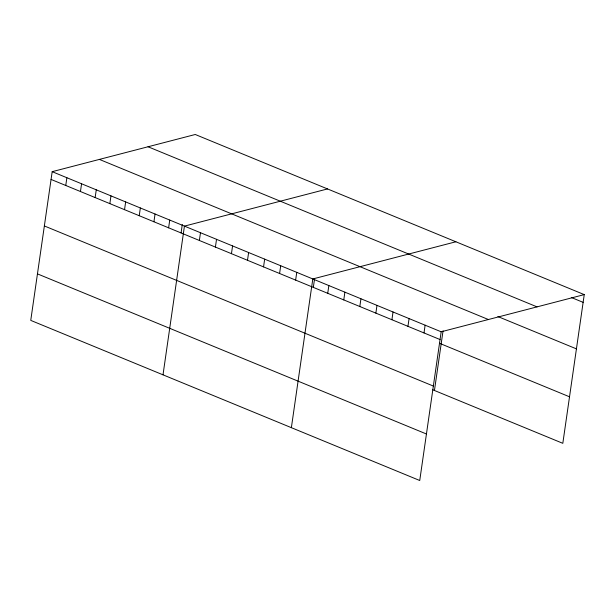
<?xml version="1.0" encoding="UTF-8"?>
<svg xmlns="http://www.w3.org/2000/svg" width="615" height="615" viewBox="0 0 615 615"><rect width="100%" height="100%" fill="white"/><g stroke="black" fill="none" stroke-linecap="round" stroke-linejoin="round"><path stroke-width="0.92" d="M584.25 294.608L195.263 134.493L52.183 171.677L30.75 320.392L419.738 480.507L441.17 331.793L584.25 294.608L562.817 443.323L432.768 389.787M65.759 185.476L66.874 177.727M80.45 191.526L81.572 183.777M95.148 197.576L96.263 189.827M109.847 203.627L110.961 195.878M124.538 209.677L125.652 201.928M139.236 215.719L140.351 207.97M153.927 221.769L155.049 214.02M168.625 227.819L169.74 220.07M181.079 232.931L182.294 224.467M163.006 374.835L184.439 226.12L327.518 188.936M199.368 240.473L200.482 232.724M215.411 247.076L216.526 239.327M231.455 253.68L232.57 245.931M247.499 260.291L248.621 252.534M263.551 266.895L264.665 259.146M279.594 273.498L280.709 265.749M295.638 280.102L296.753 272.353M291.372 427.671L312.804 278.956L455.884 241.772M313.335 287.366L314.549 278.91M327.733 293.309L328.848 285.56M343.777 299.912L344.892 292.163M359.821 306.524L360.936 298.775M375.865 313.127L376.987 305.378M391.916 319.731L393.031 311.982M407.96 326.334L409.075 318.585M424.004 332.938L425.119 325.189M434.451 390.479L443.054 330.809M571.312 297.491L583.135 302.357M148.046 146.762L537.033 306.877M497.889 316.548L576.432 348.874M99.399 159.408L488.387 319.523M52.183 171.677L441.17 331.793M51.06 179.426L440.048 339.542M439.471 343.27L569.521 396.806M44.357 225.951L433.352 386.059M37.453 273.875L426.441 433.99"/></g></svg>
